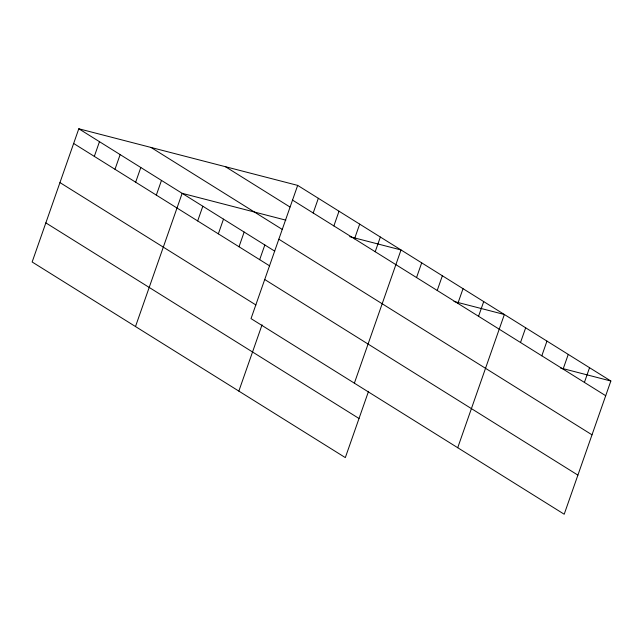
<?xml version="1.0" encoding="UTF-8"?>
<svg xmlns="http://www.w3.org/2000/svg" width="643" height="643" viewBox="0 0 643 643"><rect width="100%" height="100%" fill="white"/><g stroke="black" fill="none" stroke-linecap="round" stroke-linejoin="round"><path stroke-width="0.96" d="M297.677 185.393L251.027 318.615L564.2 514.231L610.85 381.01L297.677 185.393L78.8 128.769L32.15 261.99L345.323 457.607L368.535 391.322M94.32 156.386L99.472 141.685M114.993 169.294L120.145 154.593M135.665 182.202L140.809 167.501M156.329 195.118L161.481 180.41M135.496 326.548L182.154 193.326L285.862 220.155M197.674 220.935L202.818 206.234M218.339 233.851L223.491 219.142M239.011 246.759L244.155 232.059M259.676 259.668L264.828 244.967M238.842 391.097L262.055 324.811M313.197 213.01L318.349 198.301M333.87 225.918L339.014 211.217M354.534 238.826L359.686 224.126M375.207 251.734L380.359 237.034M354.373 383.164L401.023 249.95L349.704 236.672M416.543 277.559L421.695 262.858M437.216 290.467L442.36 275.767M457.88 303.383L463.032 288.675M478.553 316.292L483.705 301.591M457.72 447.721L504.369 314.499L453.998 301.471M520.517 342.502L525.669 327.801M541.816 355.804L546.96 341.103M563.107 369.106L568.259 354.406M584.407 382.408L589.551 367.708M560.479 367.973L610.85 381.01M292.533 200.094L605.698 395.71M225.452 166.706L289.937 206.99M151.033 147.456L282.486 229.567M278.829 239.204L592.002 434.821M78.8 128.769L274.746 251.164M73.656 143.477L269.602 265.864M264.723 279.504L577.896 475.121M59.96 182.588L255.906 304.975M45.846 222.88L359.019 418.497"/></g></svg>
